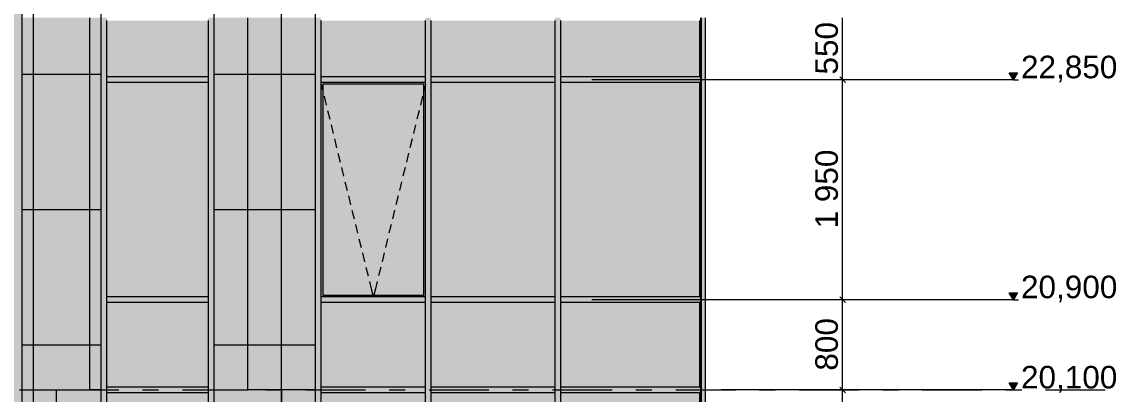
# Model space of a CAD drawing. Header units: millimetres. Extents: x 1499747 to 4230374, y -28481 to 441852.
# Drawn here: x 4151459 to 4161163, y 383892 to 387192 of the extents above; entities that cross this region are included whole.
import ezdxf

# ---------------------------------------------------------------- set-up
doc = ezdxf.new("R2010")
doc.units = ezdxf.units.MM
doc.header["$MEASUREMENT"] = 0
doc.layers.add('Чертеж и Рисунок', color=7, linetype='Continuous')
doc.styles.add('РЎР“Р•РќР•Р\xa0Р\x98Р\xa0_РЎРўР\x98Р›Р¬_2', font='')
doc.styles.get('РЎР“Р•РќР•Р\xa0Р\x98Р\xa0_РЎРўР\x98Р›Р¬_2').set_extended_font_data('GOST Common', italic=True)

msp = doc.modelspace()

# ---------------------------------------------------------------- hatches: boundary and pattern name
at = {"layer": 'Чертеж и Рисунок', "linetype": 'Continuous', "lineweight": 0, "true_color": 0xffffff}
for points in [[(4150962.66994, 399933.01142), (4150962.66994, 373528.37108), (4151462.6707, 373528.37108), (4151462.6707, 399933.01142)], [(4151462.6707, 387228.39201), (4151462.6707, 383928.38697), (4152062.67162, 383928.38697), (4152062.67162, 387228.39201)], [(4153162.8733, 387228.39201), (4153162.8733, 383928.38697), (4153462.87376, 383928.38697), (4153462.87376, 387228.39201)], [(4151762.67116, 383928.38697), (4151762.67116, 380628.38193), (4152162.87177, 380628.38193), (4152162.87177, 383928.38697)], [(4153762.87422, 383928.38697), (4153762.87422, 380628.38193), (4154062.87467, 380628.38193), (4154062.87467, 383928.38697)]]:
    msp.add_hatch(color=7, dxfattribs=at).paths.add_polyline_path(points)
at = {"layer": 'Чертеж и Рисунок', "linetype": 'Continuous', "lineweight": 0, "true_color": 0x868d8e}
for points in [[(4152062.67162, 387228.39201), (4152062.67162, 383928.38697), (4152162.87177, 383928.38697), (4152162.87177, 387228.39201)], [(4153462.87376, 387228.39201), (4153462.87376, 383928.38697), (4154062.87467, 383928.38697), (4154062.87467, 387228.39201)], [(4151462.6707, 383928.38697), (4151462.6707, 380628.38193), (4151762.67116, 380628.38193), (4151762.67116, 383928.38697)], [(4153162.8733, 383928.38697), (4153162.8733, 380628.38193), (4153762.87422, 380628.38193), (4153762.87422, 383928.38697)]]:
    msp.add_hatch(color=252, dxfattribs=at).paths.add_polyline_path(points)
at = {"layer": 'Чертеж и Рисунок', "linetype": 'Continuous', "lineweight": 0, "true_color": 0x2e2e2e}
for points in [[(4152162.87177, 386678.39117), (4152212.87185, 386678.39117), (4152212.87185, 387228.39201), (4152162.87177, 387228.39201)], [(4153162.8733, 386678.39117), (4153162.8733, 387228.39201), (4153112.87322, 387228.39201), (4153112.87322, 386678.39117)], [(4154112.87475, 386678.39117), (4154112.87475, 387228.39201), (4154062.87467, 387228.39201), (4154062.87467, 386678.39117)], [(4155037.87616, 387228.39201), (4155037.87616, 386678.39117), (4155087.87624, 386678.39117), (4155087.87624, 387228.39201)], [(4156237.778, 386678.39117), (4156237.778, 387228.39201), (4156187.77792, 387228.39201), (4156187.77792, 386678.39117)], [(4157467.37988, 386703.39121), (4157477.37989, 386703.39121), (4157477.37989, 386678.39117), (4157479.17989, 386678.39117), (4157479.17989, 387228.39201), (4157477.37989, 387228.39201), (4157477.37989, 387203.39197), (4157467.37988, 387203.39197)], [(4157479.17989, 386678.39117), (4157486.27991, 386678.39117), (4157486.27991, 387228.39201), (4157479.17989, 387228.39201)], [(4157486.27991, 386678.39117), (4157521.67996, 386678.39117), (4157521.67996, 387228.39201), (4157486.27991, 387228.39201)], [(4152162.87177, 385528.38941), (4152212.87185, 385528.38941), (4152212.87185, 386678.39117), (4152162.87177, 386678.39117)], [(4152212.87185, 386703.39121), (4152212.87185, 386653.39113), (4153112.87322, 386653.39113), (4153112.87322, 386703.39121)], [(4153162.8733, 385528.38941), (4153162.8733, 386678.39117), (4153112.87322, 386678.39117), (4153112.87322, 385528.38941)], [(4154112.87475, 384728.38819), (4154112.87475, 386678.39117), (4154062.87467, 386678.39117), (4154062.87467, 384728.38819)], [(4155037.87616, 386653.39113), (4155037.87616, 386703.39121), (4154112.87475, 386703.39121), (4154112.87475, 386653.39113)], [(4154127.87477, 386638.39111), (4154112.87475, 386653.39113), (4154112.87475, 384753.38823), (4154127.87477, 384768.38825)], [(4154112.87475, 386653.39113), (4154127.87477, 386638.39111), (4155022.87614, 386638.39111), (4155037.87616, 386653.39113)], [(4155022.87614, 384768.38825), (4155037.87616, 384753.38823), (4155037.87616, 386653.39113), (4155022.87614, 386638.39111)], [(4155037.87616, 384728.38819), (4155087.87624, 384728.38819), (4155087.87624, 386678.39117), (4155037.87616, 386678.39117)], [(4155571.77698, 386703.39121), (4155087.87624, 386703.39121), (4155087.87624, 386653.39113), (4155571.77698, 386653.39113)], [(4156187.77792, 386653.39113), (4156187.77792, 386703.39121), (4155571.77698, 386703.39121), (4155571.77698, 386653.39113)], [(4156237.778, 384728.38819), (4156237.778, 386678.39117), (4156187.77792, 386678.39117), (4156187.77792, 384728.38819)], [(4157477.37989, 386653.39113), (4157477.37989, 386703.39121), (4156237.778, 386703.39121), (4156237.778, 386653.39113)], [(4157477.37989, 386653.39113), (4157467.37988, 386653.39113), (4157467.37988, 384753.38823), (4157477.37989, 384753.38823), (4157477.37989, 384728.38819), (4157479.17989, 384728.38819), (4157479.17989, 386678.39117), (4157477.37989, 386678.39117)], [(4157479.17989, 384728.38819), (4157486.27991, 384728.38819), (4157486.27991, 386678.39117), (4157479.17989, 386678.39117)], [(4157486.27991, 384728.38819), (4157521.67996, 384728.38819), (4157521.67996, 386678.39117), (4157486.27991, 386678.39117)], [(4152162.87177, 384728.38819), (4152212.87185, 384728.38819), (4152212.87185, 385528.38941), (4152162.87177, 385528.38941)], [(4153162.8733, 384728.38819), (4153162.8733, 385528.38941), (4153112.87322, 385528.38941), (4153112.87322, 384728.38819)], [(4152162.87177, 383928.38697), (4152212.87185, 383928.38697), (4152212.87185, 384728.38819), (4152162.87177, 384728.38819)], [(4152212.87185, 384753.38823), (4152212.87185, 384703.38815), (4153112.87322, 384703.38815), (4153112.87322, 384753.38823)], [(4153162.8733, 383928.38697), (4153162.8733, 384728.38819), (4153112.87322, 384728.38819), (4153112.87322, 383928.38697)], [(4154112.87475, 383928.38697), (4154112.87475, 384728.38819), (4154062.87467, 384728.38819), (4154062.87467, 383928.38697)], [(4154112.87475, 384753.38823), (4155037.87616, 384753.38823), (4155022.87614, 384768.38825), (4154127.87477, 384768.38825)], [(4155037.87616, 384703.38815), (4155037.87616, 384753.38823), (4154112.87475, 384753.38823), (4154112.87475, 384703.38815)], [(4155037.87616, 383928.38697), (4155087.87624, 383928.38697), (4155087.87624, 384728.38819), (4155037.87616, 384728.38819)], [(4155571.77698, 384753.38823), (4155087.87624, 384753.38823), (4155087.87624, 384703.38815), (4155571.77698, 384703.38815)], [(4156187.77792, 384703.38815), (4156187.77792, 384753.38823), (4155571.77698, 384753.38823), (4155571.77698, 384703.38815)], [(4156237.778, 383928.38697), (4156237.778, 384728.38819), (4156187.77792, 384728.38819), (4156187.77792, 383928.38697)], [(4157477.37989, 384703.38815), (4157477.37989, 384753.38823), (4156237.778, 384753.38823), (4156237.778, 384703.38815)], [(4157477.37989, 384703.38815), (4157467.37988, 384703.38815), (4157467.37988, 383953.38701), (4157477.37989, 383953.38701), (4157477.37989, 383928.38697), (4157479.17989, 383928.38697), (4157479.17989, 384728.38819), (4157477.37989, 384728.38819)], [(4157479.17989, 383928.38697), (4157486.27991, 383928.38697), (4157486.27991, 384728.38819), (4157479.17989, 384728.38819)], [(4157486.27991, 383928.38697), (4157521.67996, 383928.38697), (4157521.67996, 384728.38819), (4157486.27991, 384728.38819)], [(4152162.87177, 383378.38613), (4152212.87185, 383378.38613), (4152212.87185, 383928.38697), (4152162.87177, 383928.38697)], [(4152212.87185, 383953.38701), (4152212.87185, 383903.38693), (4153112.87322, 383903.38693), (4153112.87322, 383953.38701)], [(4153162.8733, 383378.38613), (4153162.8733, 383928.38697), (4153112.87322, 383928.38697), (4153112.87322, 383378.38613)], [(4154112.87475, 383378.38613), (4154112.87475, 383928.38697), (4154062.87467, 383928.38697), (4154062.87467, 383378.38613)], [(4155037.87616, 383903.38693), (4155037.87616, 383953.38701), (4154112.87475, 383953.38701), (4154112.87475, 383903.38693)], [(4155037.87616, 383928.38697), (4155037.87616, 383378.38613), (4155087.87624, 383378.38613), (4155087.87624, 383928.38697)], [(4155571.77698, 383953.38701), (4155087.87624, 383953.38701), (4155087.87624, 383903.38693), (4155571.77698, 383903.38693)], [(4156187.77792, 383903.38693), (4156187.77792, 383953.38701), (4155571.77698, 383953.38701), (4155571.77698, 383903.38693)], [(4156237.778, 383378.38613), (4156237.778, 383928.38697), (4156187.77792, 383928.38697), (4156187.77792, 383378.38613)], [(4157477.37989, 383903.38693), (4157477.37989, 383953.38701), (4156237.778, 383953.38701), (4156237.778, 383903.38693)], [(4157467.37988, 383403.38617), (4157477.37989, 383403.38617), (4157477.37989, 383378.38613), (4157479.17989, 383378.38613), (4157479.17989, 383928.38697), (4157477.37989, 383928.38697), (4157477.37989, 383903.38693), (4157467.37988, 383903.38693)], [(4157479.17989, 383378.38613), (4157486.27991, 383378.38613), (4157486.27991, 383928.38697), (4157479.17989, 383928.38697)], [(4157486.27991, 383378.38613), (4157521.67996, 383378.38613), (4157521.67996, 383928.38697), (4157486.27991, 383928.38697)]]:
    msp.add_hatch(color=250, dxfattribs=at).paths.add_polyline_path(points)
at = {"layer": 'Чертеж и Рисунок', "linetype": 'Continuous', "lineweight": 0, "true_color": 0x84adf9}
for points in [[(4152212.87185, 387203.39197), (4152212.87185, 386703.39121), (4153112.87322, 386703.39121), (4153112.87322, 387203.39197)], [(4154112.87475, 387203.39197), (4154112.87475, 386703.39121), (4155037.87616, 386703.39121), (4155037.87616, 387203.39197)], [(4155087.87624, 386703.39121), (4156187.77792, 386703.39121), (4156187.77792, 387203.39197), (4155087.87624, 387203.39197)], [(4156237.778, 386703.39121), (4157467.37988, 386703.39121), (4157467.37988, 387203.39197), (4156237.778, 387203.39197)], [(4153112.87322, 386653.39113), (4152212.87185, 386653.39113), (4152212.87185, 384753.38823), (4153112.87322, 384753.38823), (4153112.87322, 385528.38941)], [(4155022.87614, 384768.38825), (4155022.87614, 386638.39111), (4154127.87477, 386638.39111), (4154127.87477, 384768.38825)], [(4155087.87624, 384753.38823), (4156187.77792, 384753.38823), (4156187.77792, 386653.39113), (4155087.87624, 386653.39113)], [(4156237.778, 384753.38823), (4157467.37988, 384753.38823), (4157467.37988, 386653.39113), (4156237.778, 386653.39113)], [(4152212.87185, 384703.38815), (4152212.87185, 383953.38701), (4153112.87322, 383953.38701), (4153112.87322, 384703.38815)], [(4154112.87475, 384703.38815), (4154112.87475, 383953.38701), (4155037.87616, 383953.38701), (4155037.87616, 384703.38815)], [(4155087.87624, 383953.38701), (4156187.77792, 383953.38701), (4156187.77792, 384703.38815), (4155087.87624, 384703.38815)], [(4156237.778, 383953.38701), (4157467.37988, 383953.38701), (4157467.37988, 384703.38815), (4156237.778, 384703.38815)], [(4153112.87322, 383903.38693), (4152212.87185, 383903.38693), (4152212.87185, 383403.38617), (4153112.87322, 383403.38617)], [(4154112.87475, 383903.38693), (4154112.87475, 383403.38617), (4155037.87616, 383403.38617), (4155037.87616, 383903.38693)], [(4155087.87624, 383403.38617), (4156187.77792, 383403.38617), (4156187.77792, 383903.38693), (4155087.87624, 383903.38693)], [(4156237.778, 383403.38617), (4157467.37988, 383403.38617), (4157467.37988, 383903.38693), (4156237.778, 383903.38693)]]:
    msp.add_hatch(color=161, dxfattribs=at).paths.add_polyline_path(points)
at = {"layer": 'Чертеж и Рисунок', "linetype": 'Continuous', "lineweight": 0, "true_color": 0x000000}
for points in [[(4160252.08413, 386678.39117), (4160288.28419, 386740.89126), (4160215.78408, 386740.89126)], [(4160252.08413, 384728.38819), (4160288.28419, 384790.88829), (4160215.78408, 384790.88829)], [(4160252.08413, 383928.38697), (4160288.28419, 383990.88706), (4160215.78408, 383990.88706)]]:
    msp.add_hatch(color=18, dxfattribs=at).paths.add_polyline_path(points)

# ---------------------------------------------------------------- linework, layer by layer
at = {"layer": 'Чертеж и Рисунок', "color": 253, "linetype": 'Continuous', "lineweight": 5, "true_color": 0xaaaaaa}
for points in [[(4151562.97086, 373528.37108), (4151562.97086, 404178.45791)], [(4152162.97177, 373528.37108), (4152162.97177, 404178.45791)], [(4153162.9733, 373528.37108), (4153162.9733, 404178.45791)], [(4153762.97422, 373528.37108), (4153762.97422, 404178.45791)], [(4154063.07468, 373528.37108), (4154063.07468, 404178.45791)], [(4151462.6707, 386728.39125), (4152162.97177, 386728.39125)], [(4153162.8733, 386728.39125), (4154062.87467, 386728.39125)], [(4151462.6707, 385528.38941), (4152162.97177, 385528.38941)], [(4153162.8733, 385528.38941), (4154062.87467, 385528.38941)], [(4151462.6707, 384328.38758), (4152162.97177, 384328.38758)], [(4153162.8733, 384328.38758), (4154062.87467, 384328.38758)]]:
    msp.add_lwpolyline(points, dxfattribs=at)
at = {"layer": 'Чертеж и Рисунок', "color": 7, "linetype": 'Continuous', "lineweight": 5}
for points in [[(4151462.6707, 373528.37108), (4151462.6707, 399933.01142)], [(4152062.67162, 383928.38697), (4152062.67162, 387228.39201)], [(4152212.87185, 386703.39121), (4152212.87185, 387203.39197)], [(4153112.87322, 386703.39121), (4153112.87322, 387203.39197)], [(4153162.8733, 387228.39201), (4153162.8733, 383928.38697)], [(4153462.87376, 383928.38697), (4153462.87376, 387228.39201)], [(4154062.87467, 386678.39117), (4154062.87467, 387228.39201)], [(4154112.87475, 386703.39121), (4154112.87475, 387203.39197)], [(4155037.87616, 386703.39121), (4155037.87616, 387203.39197)], [(4155087.87624, 386703.39121), (4155087.87624, 387203.39197)], [(4156187.77792, 386703.39121), (4156187.77792, 387203.39197)], [(4156237.778, 386703.39121), (4156237.778, 387203.39197)], [(4157467.37988, 387203.39197), (4157467.37988, 386703.39121)], [(4157479.17989, 386678.39117), (4157479.17989, 387228.39201)], [(4157486.27991, 386678.39117), (4157486.27991, 387228.39201)], [(4157521.67996, 386678.39117), (4157521.67996, 387228.39201)], [(4158737.68182, 386678.39117), (4158737.68182, 387228.39201)], [(4160252.08413, 386678.39117), (4160215.78408, 386740.89126)], [(4160215.78408, 386740.89126), (4160288.28419, 386740.89126)], [(4160288.28419, 386740.89126), (4160252.08413, 386678.39117)], [(4152212.87185, 386678.39117), (4152212.87185, 386703.39121)], [(4153112.87322, 386703.39121), (4152212.87185, 386703.39121)], [(4152212.87185, 386653.39113), (4152212.87185, 386678.39117)], [(4152212.87185, 385528.38941), (4152212.87185, 386653.39113)], [(4153112.87322, 386653.39113), (4152212.87185, 386653.39113)], [(4153112.87322, 386678.39117), (4153112.87322, 386703.39121)], [(4153112.87322, 386653.39113), (4153112.87322, 386678.39117)], [(4153112.87322, 385528.38941), (4153112.87322, 386653.39113)], [(4154062.87467, 384728.38819), (4154062.87467, 386678.39117)], [(4155037.87616, 386703.39121), (4154112.87475, 386703.39121)], [(4154112.87475, 386653.39113), (4154112.87475, 386703.39121)], [(4154112.87475, 384753.38823), (4154112.87475, 386653.39113)], [(4155037.87616, 386653.39113), (4154112.87475, 386653.39113)], [(4155022.87614, 386638.39111), (4154127.87477, 386638.39111)], [(4154127.87477, 386638.39111), (4154127.87477, 384768.38825)], [(4155022.87614, 384768.38825), (4155022.87614, 386638.39111)], [(4155037.87616, 386678.39117), (4155037.87616, 386703.39121)], [(4155037.87616, 386653.39113), (4155037.87616, 386678.39117)], [(4155037.87616, 384753.38823), (4155037.87616, 386653.39113)], [(4155571.77698, 386703.39121), (4155087.87624, 386703.39121)], [(4155087.87624, 386678.39117), (4155087.87624, 386703.39121)], [(4155087.87624, 386653.39113), (4155087.87624, 386678.39117)], [(4155571.77698, 386653.39113), (4155087.87624, 386653.39113)], [(4155087.87624, 384753.38823), (4155087.87624, 386653.39113)], [(4156187.77792, 386703.39121), (4155571.77698, 386703.39121)], [(4156187.77792, 386653.39113), (4155571.77698, 386653.39113)], [(4156187.77792, 386678.39117), (4156187.77792, 386703.39121)], [(4156187.77792, 386653.39113), (4156187.77792, 386678.39117)], [(4156187.77792, 384753.38823), (4156187.77792, 386653.39113)], [(4157477.37989, 386703.39121), (4156237.778, 386703.39121)], [(4156237.778, 386678.39117), (4156237.778, 386703.39121)], [(4156237.778, 386653.39113), (4156237.778, 386678.39117)], [(4156237.778, 384753.38823), (4156237.778, 386653.39113)], [(4157477.37989, 386653.39113), (4156237.778, 386653.39113)], [(4160252.08413, 386678.39117), (4156512.77842, 386678.39117)], [(4158784.58189, 386678.39117), (4156512.77842, 386678.39117)], [(4157467.37988, 386653.39113), (4157467.37988, 384753.38823)], [(4157477.37989, 386703.39121), (4157477.37989, 386653.39113)], [(4157477.37989, 386678.39117), (4157479.17989, 386678.39117)], [(4157479.17989, 384728.38819), (4157479.17989, 386678.39117)], [(4157486.27991, 384728.38819), (4157486.27991, 386678.39117)], [(4157521.67996, 384728.38819), (4157521.67996, 386678.39117)], [(4158712.68178, 386703.39121), (4158762.68186, 386653.39113)], [(4158737.68182, 384728.38819), (4158737.68182, 386678.39117)], [(4160252.08413, 386678.39117), (4160298.8842, 386678.39117)], [(4152212.87185, 384753.38823), (4152212.87185, 385528.38941)], [(4153112.87322, 384753.38823), (4153112.87322, 385528.38941)], [(4160252.08413, 384728.38819), (4160215.78408, 384790.88829)], [(4160215.78408, 384790.88829), (4160288.28419, 384790.88829)], [(4160288.28419, 384790.88829), (4160252.08413, 384728.38819)], [(4152212.87185, 384728.38819), (4152212.87185, 384753.38823)], [(4153112.87322, 384753.38823), (4152212.87185, 384753.38823)], [(4152212.87185, 384703.38815), (4152212.87185, 384728.38819)], [(4152212.87185, 383953.38701), (4152212.87185, 384703.38815)], [(4153112.87322, 384703.38815), (4152212.87185, 384703.38815)], [(4153112.87322, 384728.38819), (4153112.87322, 384753.38823)], [(4153112.87322, 384703.38815), (4153112.87322, 384728.38819)], [(4153112.87322, 383953.38701), (4153112.87322, 384703.38815)], [(4154062.87467, 383928.38697), (4154062.87467, 384728.38819)], [(4155037.87616, 384753.38823), (4154112.87475, 384753.38823)], [(4154112.87475, 384703.38815), (4154112.87475, 384753.38823)], [(4154112.87475, 383953.38701), (4154112.87475, 384703.38815)], [(4155037.87616, 384703.38815), (4154112.87475, 384703.38815)], [(4154127.87477, 384768.38825), (4155022.87614, 384768.38825)], [(4155037.87616, 384728.38819), (4155037.87616, 384753.38823)], [(4155037.87616, 384703.38815), (4155037.87616, 384728.38819)], [(4155037.87616, 383953.38701), (4155037.87616, 384703.38815)], [(4155571.77698, 384753.38823), (4155087.87624, 384753.38823)], [(4155087.87624, 384728.38819), (4155087.87624, 384753.38823)], [(4155087.87624, 384703.38815), (4155087.87624, 384728.38819)], [(4155571.77698, 384703.38815), (4155087.87624, 384703.38815)], [(4155087.87624, 383953.38701), (4155087.87624, 384703.38815)], [(4156187.77792, 384753.38823), (4155571.77698, 384753.38823)], [(4156187.77792, 384703.38815), (4155571.77698, 384703.38815)], [(4156187.77792, 384728.38819), (4156187.77792, 384753.38823)], [(4156187.77792, 384703.38815), (4156187.77792, 384728.38819)], [(4156187.77792, 383953.38701), (4156187.77792, 384703.38815)], [(4157477.37989, 384753.38823), (4156237.778, 384753.38823)], [(4156237.778, 384728.38819), (4156237.778, 384753.38823)], [(4156237.778, 384703.38815), (4156237.778, 384728.38819)], [(4156237.778, 383953.38701), (4156237.778, 384703.38815)], [(4157477.37989, 384703.38815), (4156237.778, 384703.38815)], [(4160252.08413, 384728.38819), (4156512.77842, 384728.38819)], [(4158784.58189, 384728.38819), (4156512.77842, 384728.38819)], [(4157467.37988, 384703.38815), (4157467.37988, 383953.38701)], [(4157477.37989, 384753.38823), (4157477.37989, 384703.38815)], [(4157477.37989, 384728.38819), (4157479.17989, 384728.38819)], [(4157479.17989, 383928.38697), (4157479.17989, 384728.38819)], [(4157486.27991, 383928.38697), (4157486.27991, 384728.38819)], [(4157521.67996, 383928.38697), (4157521.67996, 384728.38819)], [(4158712.68178, 384753.38823), (4158762.68186, 384703.38815)], [(4158737.68182, 383928.38697), (4158737.68182, 384728.38819)], [(4160252.08413, 384728.38819), (4160298.8842, 384728.38819)], [(4151462.6707, 383928.38697), (4152062.67162, 383928.38697)], [(4151762.67116, 383928.38697), (4151762.67116, 380628.38193)], [(4152162.87177, 383928.38697), (4152062.67162, 383928.38697)], [(4152162.87177, 380628.38193), (4152162.87177, 383928.38697)], [(4153112.87322, 383953.38701), (4152212.87185, 383953.38701)], [(4152212.87185, 383928.38697), (4152212.87185, 383953.38701)], [(4152212.87185, 383903.38693), (4152212.87185, 383928.38697)], [(4153112.87322, 383903.38693), (4152212.87185, 383903.38693)], [(4152212.87185, 383403.38617), (4152212.87185, 383903.38693)], [(4153112.87322, 383928.38697), (4153112.87322, 383953.38701)], [(4153112.87322, 383903.38693), (4153112.87322, 383928.38697)], [(4153112.87322, 383403.38617), (4153112.87322, 383903.38693)], [(4153162.8733, 383928.38697), (4153462.87376, 383928.38697)], [(4153762.87422, 383928.38697), (4153762.87422, 380628.38193)], [(4154062.87467, 383928.38697), (4153762.87422, 383928.38697)], [(4154062.87467, 383378.38613), (4154062.87467, 383928.38697)], [(4155037.87616, 383953.38701), (4154112.87475, 383953.38701)], [(4154112.87475, 383903.38693), (4154112.87475, 383953.38701)], [(4154112.87475, 383403.38617), (4154112.87475, 383903.38693)], [(4155037.87616, 383903.38693), (4154112.87475, 383903.38693)], [(4155037.87616, 383928.38697), (4155037.87616, 383953.38701)], [(4155037.87616, 383903.38693), (4155037.87616, 383928.38697)], [(4155037.87616, 383403.38617), (4155037.87616, 383903.38693)], [(4155571.77698, 383953.38701), (4155087.87624, 383953.38701)], [(4155087.87624, 383928.38697), (4155087.87624, 383953.38701)], [(4155087.87624, 383903.38693), (4155087.87624, 383928.38697)], [(4155571.77698, 383903.38693), (4155087.87624, 383903.38693)], [(4155087.87624, 383403.38617), (4155087.87624, 383903.38693)], [(4156187.77792, 383953.38701), (4155571.77698, 383953.38701)], [(4156187.77792, 383903.38693), (4155571.77698, 383903.38693)], [(4156187.77792, 383928.38697), (4156187.77792, 383953.38701)], [(4156187.77792, 383903.38693), (4156187.77792, 383928.38697)], [(4156187.77792, 383403.38617), (4156187.77792, 383903.38693)], [(4157477.37989, 383953.38701), (4156237.778, 383953.38701)], [(4156237.778, 383928.38697), (4156237.778, 383953.38701)], [(4156237.778, 383903.38693), (4156237.778, 383928.38697)], [(4156237.778, 383403.38617), (4156237.778, 383903.38693)], [(4157477.37989, 383903.38693), (4156237.778, 383903.38693)], [(4157467.37988, 383903.38693), (4157467.37988, 383403.38617)], [(4157477.37989, 383953.38701), (4157477.37989, 383903.38693)], [(4157477.37989, 383928.38697), (4157479.17989, 383928.38697)], [(4157479.17989, 383378.38613), (4157479.17989, 383928.38697)], [(4157486.27991, 383378.38613), (4157486.27991, 383928.38697)], [(4157521.67996, 383378.38613), (4157521.67996, 383928.38697)], [(4160252.08413, 383928.38697), (4157662.78017, 383928.38697)], [(4158784.58189, 383928.38697), (4157662.78017, 383928.38697)], [(4158712.68178, 383953.38701), (4158762.68186, 383903.38693)], [(4158737.68182, 383378.38613), (4158737.68182, 383928.38697)], [(4160252.08413, 383928.38697), (4160215.78408, 383990.88706)], [(4160215.78408, 383990.88706), (4160288.28419, 383990.88706)], [(4160288.28419, 383990.88706), (4160252.08413, 383928.38697)], [(4160252.08413, 383928.38697), (4160298.8842, 383928.38697)]]:
    msp.add_lwpolyline(points, dxfattribs=at)
at = {"layer": 'Чертеж и Рисунок', "color": 8, "linetype": 'Continuous', "lineweight": 15}
for points in [[(4152162.87177, 383928.38697), (4152162.87177, 387228.39201)], [(4153162.8733, 383928.38697), (4153162.8733, 380628.38193)], [(4153762.87422, 383928.38697), (4153462.87376, 383928.38697)]]:
    msp.add_lwpolyline(points, dxfattribs=at)
at = {"layer": 'Чертеж и Рисунок', "color": 30, "linetype": 'Continuous', "lineweight": 15, "true_color": 0xff6600}
for points in [[(4154112.87475, 386637.99111), (4154126.87477, 386580.69102)], [(4155037.87616, 386637.99111), (4155023.87614, 386580.69102)], [(4154138.77479, 386532.19095), (4154157.77482, 386454.49083)], [(4155011.97612, 386532.19095), (4154992.9761, 386454.49083)], [(4154169.67484, 386405.89075), (4154188.67487, 386328.19063)], [(4154981.07608, 386405.89075), (4154961.97605, 386328.19063)], [(4154200.57489, 386279.59056), (4154219.57491, 386201.89044)], [(4154950.17603, 386279.59056), (4154931.076, 386201.89044)], [(4154231.47493, 386153.39037), (4154250.47496, 386075.59025)], [(4154919.27598, 386153.39037), (4154900.17595, 386075.59025)], [(4154262.37498, 386027.09017), (4154281.37501, 385949.39006)], [(4154888.27594, 386027.09017), (4154869.27591, 385949.39006)], [(4154293.27503, 385900.78998), (4154312.27506, 385823.08986)], [(4154857.37589, 385900.78998), (4154838.37586, 385823.08986)], [(4154324.17507, 385774.48979), (4154343.2751, 385696.78967)], [(4154826.47584, 385774.48979), (4154807.47581, 385696.78967)], [(4154355.07512, 385648.2896), (4154374.17515, 385570.58948)], [(4154795.57579, 385648.2896), (4154776.57577, 385570.58948)], [(4154385.97517, 385521.9894), (4154405.0752, 385444.28928)], [(4154764.67575, 385521.9894), (4154745.67572, 385444.28928)], [(4154416.97522, 385395.68921), (4154435.97524, 385317.98909)], [(4154733.7757, 385395.68921), (4154714.77567, 385317.98909)], [(4154447.87526, 385269.38902), (4154466.87529, 385191.6889)], [(4154702.87565, 385269.38902), (4154683.87562, 385191.6889)], [(4154478.77531, 385143.18882), (4154497.77534, 385065.48871)], [(4154671.97561, 385143.18882), (4154652.97558, 385065.48871)], [(4154509.67536, 385016.88863), (4154528.67539, 384939.18851)], [(4154641.07556, 385016.88863), (4154622.07553, 384939.18851)], [(4154540.5754, 384890.58844), (4154556.37543, 384826.08834)], [(4154610.17551, 384890.58844), (4154594.37549, 384826.08834)], [(4154556.37543, 384826.08834), (4154570.47545, 384768.38825)], [(4154594.37549, 384826.08834), (4154580.27547, 384768.38825)], [(4154570.47545, 384768.38825), (4154574.17546, 384753.38823)], [(4154580.27547, 384768.38825), (4154576.57546, 384753.38823)]]:
    msp.add_lwpolyline(points, dxfattribs=at)
at = {"layer": 'Чертеж и Рисунок', "color": 1, "linetype": 'Continuous', "lineweight": 0}
for points in [[(4151436.57066, 383928.38697), (4151577.67088, 383928.38697)], [(4151789.3712, 383928.38697), (4152318.57201, 383928.38697)], [(4152530.17233, 383928.38697), (4152671.27255, 383928.38697)], [(4152882.97287, 383928.38697), (4153412.17368, 383928.38697)], [(4153623.774, 383928.38697), (4153764.97422, 383928.38697)], [(4153976.57454, 383928.38697), (4154505.77535, 383928.38697)], [(4154717.47567, 383928.38697), (4154858.57589, 383928.38697)], [(4155070.17621, 383928.38697), (4155599.37702, 383928.38697)], [(4155811.07735, 383928.38697), (4155952.17756, 383928.38697)], [(4156163.77788, 383928.38697), (4156692.97869, 383928.38697)], [(4156904.67902, 383928.38697), (4157045.77923, 383928.38697)], [(4157257.47956, 383928.38697), (4157786.58036, 383928.38697)], [(4157998.28069, 383928.38697), (4158139.3809, 383928.38697)], [(4158351.08123, 383928.38697), (4158880.18203, 383928.38697)], [(4159091.88236, 383928.38697), (4159232.98257, 383928.38697)], [(4159444.6829, 383928.38697), (4159973.78371, 383928.38697)], [(4160185.48403, 383928.38697), (4160326.58424, 383928.38697)], [(4160538.28457, 383928.38697), (4161067.48538, 383928.38697)]]:
    msp.add_lwpolyline(points, dxfattribs=at)

# ---------------------------------------------------------------- texts
at = {"layer": 'Чертеж и Рисунок', "color": 7, "linetype": 'Continuous', "lineweight": 15, "char_height": 200.0004799, "attachment_point": 7, "rotation": 90, "style": 'РЎР“Р•РќР•Р\xa0Р\x98Р\xa0_РЎРўР\x98Р›Р¬_2'}
for s, insert in [('\\A1;{\\pql;\\fArial|b0|i0|c204|p0;\\W1.000000;550}', (4158698.52294, 386724.6068)), ('\\A1;{\\pql;\\fArial|b0|i0|c204|p0;\\W1.000000;1 950}', (4158698.52294, 385360.23284)), ('\\A1;{\\pql;\\fArial|b0|i0|c204|p0;\\W1.000000;800}', (4158698.52294, 384099.60699))]:
    msp.add_mtext(s, dxfattribs=dict(at, insert=insert))
at = {"layer": 'Чертеж и Рисунок', "color": 7, "linetype": 'Continuous', "lineweight": 15, "char_height": 200.0004799, "attachment_point": 7, "style": 'РЎР“Р•РќР•Р\xa0Р\x98Р\xa0_РЎРўР\x98Р›Р¬_2'}
for s, insert in [('\\A1;{\\pql;\\fArial|b0|i0|c204|p0;\\W1.000000;22,850}', (4160319.70827, 386654.54391)), ('\\A1;{\\pql;\\fArial|b0|i0|c204|p0;\\W1.000000;20,900}', (4160319.70827, 384704.52786)), ('\\A1;{\\pql;\\fArial|b0|i0|c204|p0;\\W1.000000;20,100}', (4160319.70827, 383904.53062))]:
    msp.add_mtext(s, dxfattribs=dict(at, insert=insert))

doc.saveas('drawing.dxf')
